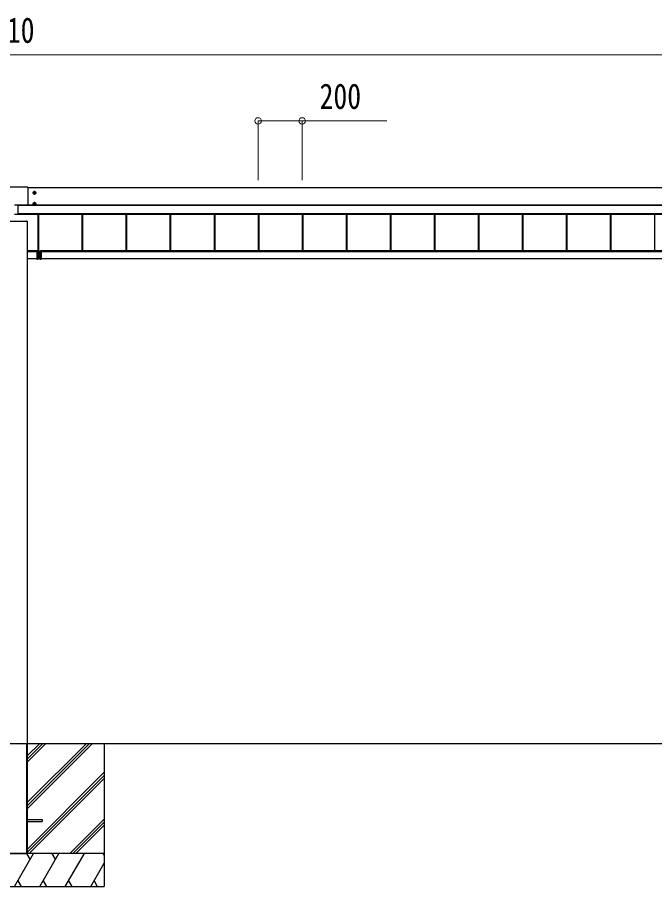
# Model space of a CAD drawing. Units: millimetres, scale not verified. Extents: x -14718 to 14718, y -10396 to 10396.
# Drawn here: x -6503 to -3609, y -7951 to -4006 of the extents above; entities that cross this region are included whole.
import ezdxf
from ezdxf.enums import TextEntityAlignment as Align

# ---------------------------------------------------------------- set-up
doc = ezdxf.new("R2010")
doc.units = ezdxf.units.MM
doc.header["$LTSCALE"] = 50
doc.layers.add('0-4_YKK_A1', color=4, linetype='Continuous')
doc.layers.add('0-5_YKK_D', color=6, linetype='Continuous', lineweight=18)
doc.styles.add('ＭＳ ゴシック', font='')
doc.styles.get('ＭＳ ゴシック').set_extended_font_data('MS Gothic')

msp = doc.modelspace()

# ---------------------------------------------------------------- linework, layer by layer
at = {"layer": '0-4_YKK_A1'}
for p, q in [((-6456.43, -4775.95), (-6560.43, -4775.95)), ((-6455.43, -4776.95), (-6455.43, -4858.6)), ((-1961.43, -4780.17), (-6455.43, -4780.17)), ((-6432.68, -4801.91), (-6418.18, -4801.91)), ((-6427.71, -4801.15), (-6428.43, -4801.15)), ((-6425.43, -4809.16), (-6425.43, -4794.66)), ((-6423.15, -4802.67), (-6422.43, -4802.67)), ((-6432.68, -4851.88), (-6418.18, -4851.88)), ((-6427.71, -4851.12), (-6428.43, -4851.12)), ((-6425.43, -4859.13), (-6425.43, -4844.63)), ((-6423.15, -4852.64), (-6422.43, -4852.64)), ((-6515.93, -4856.1), (-6500.93, -4856.1)), ((-6500.93, -4856.1), (-6500.93, -4901.25)), ((-6500.93, -4856.28), (-6481.93, -4856.28)), ((-6500.93, -4858.28), (-6481.93, -4858.28)), ((-1809.93, -4858.6), (-6500.93, -4858.6)), ((-1809.93, -4859.09), (-6500.93, -4859.09)), ((-6481.93, -4858.6), (-6481.93, -4856.28)), ((-6558.13, -4930.6), (-6458.73, -4930.6)), ((-6500.93, -4901.25), (-6515.93, -4901.25)), ((-1809.93, -4898.06), (-6500.93, -4898.06)), ((-1809.93, -4898.58), (-6500.93, -4898.58)), ((-6500.93, -4898.72), (-1809.93, -4898.72)), ((-1809.93, -4898.72), (-6500.93, -4898.72)), ((-6462.43, -4930.52), (-6462.43, -4930.6)), ((-6460.93, -4930.51), (-6461.93, -4930.51)), ((-6461.93, -4930.51), (-6461.93, -4930.6)), ((-6460.93, -4930.31), (-6460.93, -4930.6)), ((-6460.63, -4930.3), (-6458.73, -4930.3)), ((-6460.63, -4930.3), (-6460.63, -4930.6)), ((-6458.73, -4930.3), (-6458.73, -4930.6)), ((-6458.73, -4930.6), (-6458.43, -4930.6)), ((-6458.43, -4930.31), (-6458.43, -4930.6)), ((-6458.43, -4930.6), (-6458.43, -7297.3)), ((-6409.93, -4898.72), (-6409.93, -5066.51)), ((-6409.53, -4898.72), (-6409.53, -5066.51)), ((-6406.93, -4898.72), (-6406.93, -5066.51)), ((-6209.93, -4898.72), (-6209.93, -5064.94)), ((-6209.93, -4898.72), (-6209.93, -5064.94)), ((-6207.33, -4898.72), (-6207.33, -5064.94)), ((-6207.33, -4898.72), (-6207.33, -5064.94)), ((-6206.93, -4898.72), (-6206.93, -5064.94)), ((-6206.93, -4898.72), (-6206.93, -5064.94)), ((-6009.93, -4898.72), (-6009.93, -5064.94)), ((-6009.93, -4898.72), (-6009.93, -5064.94)), ((-6007.33, -4898.72), (-6007.33, -5064.94)), ((-6007.33, -4898.72), (-6007.33, -5064.94)), ((-6006.93, -4898.72), (-6006.93, -5064.94)), ((-6006.93, -4898.72), (-6006.93, -5064.94)), ((-5809.93, -4898.72), (-5809.93, -5064.94)), ((-5809.93, -4898.72), (-5809.93, -5064.94)), ((-5807.33, -4898.72), (-5807.33, -5064.94)), ((-5807.33, -4898.72), (-5807.33, -5064.94)), ((-5806.93, -4898.72), (-5806.93, -5064.94)), ((-5806.93, -4898.72), (-5806.93, -5064.94)), ((-5609.93, -4898.72), (-5609.93, -5064.94)), ((-5607.33, -4898.72), (-5607.33, -5064.94)), ((-5606.93, -4898.72), (-5606.93, -5064.94)), ((-5409.93, -4898.72), (-5409.93, -5064.94)), ((-5407.33, -4898.72), (-5407.33, -5064.94)), ((-5406.93, -4898.72), (-5406.93, -5064.94)), ((-5209.93, -4898.72), (-5209.93, -5064.94)), ((-5207.33, -4898.72), (-5207.33, -5064.94)), ((-5206.93, -4898.72), (-5206.93, -5064.94)), ((-5009.93, -4898.72), (-5009.93, -5064.94)), ((-5007.33, -4898.72), (-5007.33, -5064.94)), ((-5006.93, -4898.72), (-5006.93, -5064.94)), ((-4809.93, -4898.72), (-4809.93, -5064.94)), ((-4807.33, -4898.72), (-4807.33, -5064.94)), ((-4806.93, -4898.72), (-4806.93, -5064.94)), ((-4609.93, -4898.72), (-4609.93, -5064.94)), ((-4607.33, -4898.72), (-4607.33, -5064.94)), ((-4606.93, -4898.72), (-4606.93, -5064.94)), ((-4409.93, -4898.72), (-4409.93, -5064.94)), ((-4407.33, -4898.72), (-4407.33, -5064.94)), ((-4406.93, -4898.72), (-4406.93, -5064.94)), ((-4209.93, -4898.72), (-4209.93, -5064.94)), ((-4207.33, -4898.72), (-4207.33, -5064.94)), ((-4206.93, -4898.72), (-4206.93, -5064.94)), ((-4009.93, -4898.72), (-4009.93, -5064.94)), ((-4007.33, -4898.72), (-4007.33, -5064.94)), ((-4006.93, -4898.72), (-4006.93, -5064.94)), ((-3809.93, -4898.72), (-3809.93, -5064.94)), ((-3807.33, -4898.72), (-3807.33, -5064.94)), ((-3806.93, -4898.72), (-3806.93, -5064.94)), ((-3609.93, -4898.72), (-3609.93, -5064.94)), ((-6410.43, -5064.94), (-6458.43, -5064.94)), ((-6410.43, -5066.95), (-6458.43, -5066.95)), ((-6414.43, -5069.82), (-6458.43, -5069.82)), ((-6414.43, -5069.58), (-6414.43, -5069.78)), ((-6408.71, -5069.59), (-6414.43, -5069.58)), ((-6414.43, -5070.08), (-6408.23, -5070.09)), ((-6410.43, -5064.94), (-6410.43, -5069.58)), ((-6410.43, -5066.51), (-6398.43, -5066.51)), ((-6408.71, -5067.01), (-6408.71, -5069.59)), ((-6408.71, -5067.01), (-6408.43, -5067.01)), ((-6408.71, -5069.59), (-6408.43, -5069.59)), ((-6408.23, -5069.79), (-6408.23, -5069.79)), ((-6408.21, -5066.51), (-6407.93, -5066.51)), ((-6408.21, -5070.09), (-6407.93, -5070.09)), ((-6407.93, -5070.09), (-6407.93, -5066.51)), ((-6407.93, -5103.17), (-6407.93, -5070.09)), ((-6400.93, -5070.09), (-6400.93, -5066.51)), ((-6400.65, -5066.51), (-6400.93, -5066.51)), ((-6400.93, -5103.17), (-6400.93, -5070.09)), ((-6400.65, -5070.09), (-6400.93, -5070.09)), ((-6400.63, -5069.79), (-6400.63, -5069.79)), ((-6394.43, -5070.08), (-6400.63, -5070.09)), ((-6400.15, -5067.01), (-6400.43, -5067.01)), ((-6400.15, -5069.59), (-6400.43, -5069.59)), ((-6400.15, -5067.01), (-6400.15, -5069.59)), ((-6400.15, -5069.59), (-6394.43, -5069.58)), ((-1958.43, -5064.94), (-6398.43, -5064.94)), ((-6398.43, -5064.94), (-6398.43, -5069.58)), ((-1958.43, -5066.95), (-6398.43, -5066.95)), ((-6394.43, -5069.58), (-6394.43, -5069.78)), ((-1958.43, -5069.82), (-6394.43, -5069.82)), ((-6414.43, -5101.3), (-6457.58, -5101.3)), ((-6414.43, -5103.85), (-6408.21, -5103.47)), ((-6414.43, -5103.55), (-6414.43, -5103.85)), ((-6407.93, -5103.17), (-6408.21, -5103.17)), ((-6400.93, -5103.17), (-6400.65, -5103.17)), ((-6394.43, -5103.85), (-6400.65, -5103.47)), ((-1959.28, -5101.3), (-6394.43, -5101.3)), ((-6394.43, -5103.55), (-6394.43, -5103.85)), ((-6458.43, -7297.3), (-6458.43, -7801.3)), ((-11658.43, -7301.3), (-1408.43, -7301.3)), ((-6558.13, -7301.3), (-6458.73, -7301.3)), ((-6462.43, -7301.3), (-6462.43, -7801.3)), ((-6460.93, -7301.3), (-6460.93, -7801.3)), ((-6458.43, -7301.3), (-6458.43, -7801.3)), ((-6458.43, -7386.3), (-6373.43, -7301.3)), ((-6458.43, -7372.15), (-6387.57, -7301.3)), ((-6458.43, -7358.01), (-6401.72, -7301.3)), ((-6458.43, -7598.43), (-6161.34, -7301.34)), ((-6458.43, -7584.28), (-6175.48, -7301.34)), ((-6458.43, -7570.14), (-6189.62, -7301.34)), ((-6108.43, -7301.3), (-6108.43, -7951.3)), ((-6458.43, -7782.27), (-6108.43, -7432.28)), ((-6458.43, -7796.41), (-6108.43, -7446.42)), ((-6449.17, -7801.3), (-6108.43, -7460.56)), ((-6458.43, -7646.8), (-6390.93, -7646.8)), ((-6390.93, -7646.8), (-6390.93, -7655.8)), ((-6265.32, -7801.3), (-6108.43, -7644.41)), ((-6458.43, -7655.8), (-6390.93, -7655.8)), ((-6251.18, -7801.3), (-6108.43, -7658.55)), ((-6237.04, -7801.3), (-6108.43, -7672.69)), ((-6108.43, -7801.3), (-6908.43, -7801.3)), ((-6108.43, -7801.3), (-6908.43, -7801.3)), ((-6558.43, -7801.3), (-6458.43, -7801.3)), ((-6516.44, -7951.3), (-6429.84, -7801.3)), ((-6444.84, -7827.28), (-6459.84, -7801.3)), ((-6400.97, -7951.3), (-6314.37, -7801.3)), ((-6329.37, -7827.28), (-6344.37, -7801.3)), ((-6285.5, -7951.3), (-6198.9, -7801.3)), ((-6108.43, -7809.96), (-6113.43, -7801.3)), ((-6170.03, -7951.3), (-6108.43, -7844.6)), ((-6501.44, -7925.32), (-6486.44, -7951.3)), ((-6385.98, -7925.32), (-6370.98, -7951.3)), ((-6270.5, -7925.32), (-6255.51, -7951.3)), ((-6155.03, -7925.32), (-6140.04, -7951.3)), ((-6908.43, -7951.3), (-6108.43, -7951.3))]:
    msp.add_line(p, q, dxfattribs=at)
for points in [[(-6425.43, -4796.13), (-6430.43, -4799.02), (-6430.43, -4804.79), (-6425.43, -4807.68), (-6420.43, -4804.79), (-6420.43, -4799.02)], [(-6425.43, -4846.1), (-6430.43, -4848.99), (-6430.43, -4854.76), (-6425.43, -4857.65), (-6420.43, -4854.76), (-6420.43, -4848.99)]]:
    msp.add_lwpolyline(points, close=True, dxfattribs=at)
for points in [[(-6428.43, -4801.15), (-6428.43, -4802.67), (-6427.71, -4802.67)], [(-6424.67, -4799.63), (-6424.67, -4798.91), (-6426.19, -4798.91), (-6426.19, -4799.63)], [(-6426.19, -4804.19), (-6426.19, -4804.91), (-6424.67, -4804.91), (-6424.67, -4804.19)], [(-6422.43, -4802.67), (-6422.43, -4801.15), (-6423.15, -4801.15)], [(-6428.43, -4851.12), (-6428.43, -4852.64), (-6427.71, -4852.64)], [(-6424.67, -4849.6), (-6424.67, -4848.88), (-6426.19, -4848.88), (-6426.19, -4849.6)], [(-6422.43, -4852.64), (-6422.43, -4851.12), (-6423.15, -4851.12)], [(-6426.19, -4854.16), (-6426.19, -4854.88), (-6424.67, -4854.88), (-6424.67, -4854.16)], [(-6408.25, -5069.79), (-6414.43, -5069.78), (-6414.43, -5070.08), (-6414.43, -5103.55)], [(-6408.21, -5070.09), (-6408.21, -5103.17), (-6414.43, -5103.55)], [(-6408.43, -5069.61), (-6408.43, -5069.59), (-6408.43, -5067.01)], [(-6408.23, -5069.79), (-6408.23, -5069.79), (-6408.24, -5069.79)], [(-6400.65, -5070.09), (-6400.65, -5103.17), (-6394.43, -5103.55)], [(-6400.63, -5069.79), (-6400.63, -5069.79), (-6400.62, -5069.79)], [(-6400.61, -5069.79), (-6394.43, -5069.78), (-6394.43, -5070.08), (-6394.43, -5103.55)], [(-6400.43, -5069.61), (-6400.43, -5069.59), (-6400.43, -5067.01)], [(-6558.13, -7301.3), (-6458.73, -7301.3), (-6458.43, -7301.3)]]:
    msp.add_lwpolyline(points, dxfattribs=at)
for centre, radius in [((-6425.43, -4801.91), 6.25), ((-6425.43, -4801.91), 5), ((-6425.43, -4851.88), 6.25), ((-6425.43, -4851.88), 5)]:
    msp.add_circle(centre, radius, dxfattribs=at)
for centre, radius, start, end in [((-6456.43, -4776.95), 1, 0.01746, 90.01745), ((-6425.43, -4801.91), 5.58, 153.74848, 206.25152), ((-6425.43, -4801.91), 5.58, 93.74848, 146.25152), ((-6425.43, -4801.91), 5.58, 213.74848, 266.25152), ((-6427.71, -4799.63), 1.52, 270, 0), ((-6427.71, -4804.19), 1.52, 0, 90), ((-6425.43, -4801.91), 5.58, 33.74848, 86.25152), ((-6425.43, -4801.91), 5.58, 273.74848, 326.25152), ((-6423.15, -4799.63), 1.52, 180, 270), ((-6423.15, -4804.19), 1.52, 90, 180), ((-6425.43, -4801.91), 5.58, 333.74848, 26.25152), ((-6425.43, -4851.88), 5.58, 153.74848, 206.25152), ((-6425.43, -4851.88), 5.58, 93.74848, 146.25152), ((-6427.71, -4849.6), 1.52, 270, 0), ((-6427.71, -4854.16), 1.52, 0, 90), ((-6425.43, -4851.88), 5.58, 33.74848, 86.25152), ((-6423.15, -4849.6), 1.52, 180, 270), ((-6423.15, -4854.16), 1.52, 90, 180), ((-6425.43, -4851.88), 5.58, 333.74848, 26.25152), ((-6425.43, -4851.88), 5.58, 213.74848, 266.25152), ((-6425.43, -4851.88), 5.58, 273.74848, 326.25152), ((-6408.64, -5071.58), 1.98, 83.79926, 91.95127), ((-6408.25, -5070.09), 0.3, 87.77338, 89.77816), ((-6408.25, -5069.93), 0.141, 85.77463, 89.9759), ((-6409.48, -5070.01), 1.25, 356.45735, 10.27369), ((-6409.44, -5069.97), 1.21, 354.17006, 8.37745), ((-6409.56, -5066.58), 1.35, 350.09675, 2.91202), ((-6408.23, -5066.51), 0.3, 269.98255, 359.98254), ((-6408.23, -5070.09), 0.3, 0, 89.87763), ((-6409.43, -5070.01), 1.22, 356.27163, 10.47203), ((-6400.63, -5066.51), 0.3, 180.01746, 270.01745), ((-6400.63, -5070.09), 0.3, 90.12237, 180), ((-6399.44, -5070.01), 1.22, 169.52797, 183.72837), ((-6399.3, -5066.58), 1.35, 177.08798, 189.90325), ((-6399.38, -5070.01), 1.25, 169.72631, 183.54265), ((-6399.42, -5069.97), 1.21, 171.62255, 185.82994), ((-6400.61, -5070.09), 0.3, 90.22184, 92.22662), ((-6400.61, -5069.93), 0.141, 90.0241, 94.22537), ((-6400.22, -5071.58), 1.98, 88.04873, 96.20074), ((-6408.23, -5103.17), 0.3, 273.5, 0), ((-6409.44, -5103.32), 1.24, 353.06854, 6.93146), ((-6400.63, -5103.17), 0.3, 180, 266.5), ((-6399.42, -5103.32), 1.24, 173.06854, 186.93146)]:
    msp.add_arc(centre, radius, start, end, dxfattribs=at)
for centre, major_axis, ratio, start_param, end_param in [((-6461.93, -4930.52), (0.5, 0), 0.034921, 1.5707963, 3.1415927), ((-6460.63, -4930.31), (0.3, 0), 0.034921, 1.5707963, 3.1415927), ((-6458.73, -4930.31), (0.3, 0), 0.034921, 6.2831853, 7.8539816), ((-6408.21, -5067.01), (-0.301, 0.4), 0.997782, 5.6362522, 7.2070486), ((-6408.73, -5069.59), (-0.001, 0.2), 0.09157, 4.6769241, 4.7117655), ((-6408.23, -5069.59), (0.482, 0.007), 0.414889, 3.1353871, 4.6694768), ((-6408.23, -5067.01), (-0.108, 0.169), 0.994155, 5.7105836, 7.28138), ((-6408.23, -5069.59), (0.145, 0.15), 0.921201, 2.3804184, 3.9145081), ((-6408.21, -5069.59), (-0.301, 0.4), 0.997782, 2.4579529, 2.4946596), ((-6400.65, -5067.01), (0.301, 0.4), 0.997782, 5.3593221, 6.9301184), ((-6400.65, -5069.59), (0.301, 0.4), 0.997782, 3.7885257, 3.8252324), ((-6400.63, -5067.01), (0.108, 0.169), 0.994155, 5.2849907, 6.855787), ((-6400.63, -5069.59), (-0.145, 0.15), 0.921201, 2.3686772, 3.9027669), ((-6400.63, -5069.59), (-0.482, 0.007), 0.414889, 1.6137085, 3.1477982), ((-6400.13, -5069.59), (0.001, 0.2), 0.09157, 1.5714198, 1.6062613)]:
    msp.add_ellipse(centre, major_axis=major_axis, ratio=ratio, start_param=start_param, end_param=end_param, dxfattribs=at)
at = {"layer": '0-5_YKK_D'}
for p, q in [((-11038.43, -4175.95), (-1978.43, -4175.95)), ((-5409.93, -4745.01), (-5409.93, -4474.95)), ((-5209.93, -4745.01), (-5209.93, -4474.95))]:
    msp.add_line(p, q, dxfattribs=at)
msp.add_lwpolyline([(-5409.93, -4475.95), (-5209.93, -4475.95), (-4824.83, -4475.95)], dxfattribs=at)
for centre in [(-5409.93, -4475.95), (-5209.93, -4475.95)]:
    msp.add_circle(centre, 14.88, dxfattribs=at)

# ---------------------------------------------------------------- texts
at = {"layer": '0-5_YKK_D', "style": 'ＭＳ ゴシック', "width": 0.8}
for s, p in [('D=9410', (-6802.43, -4155.95)), ('200', (-5130.43, -4455.95))]:
    msp.add_text(s, height=115.5, dxfattribs=at).set_placement(p, align=Align.BOTTOM_LEFT)

doc.saveas('drawing.dxf')
